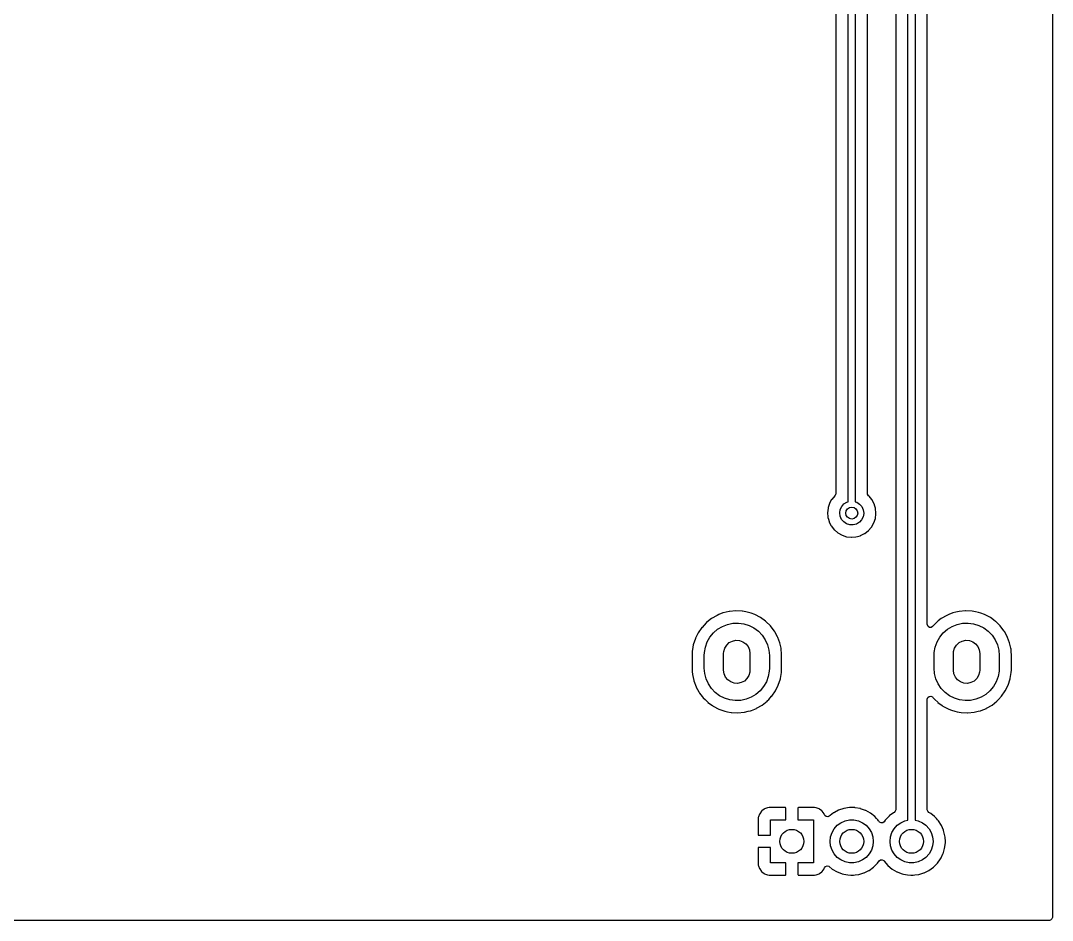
# Model space of a CAD drawing. Extents: x 64 to 233, y -134 to -59.
# Drawn here: x 190.07 to 233.17, y -134.11 to -96.52 of the extents above; entities that cross this region are included whole.
import ezdxf

# ---------------------------------------------------------------- set-up
doc = ezdxf.new("R2010")
doc.units = 0
doc.layers.add('BLACK', color=7, linetype='CONTINUOUS')

msp = doc.modelspace()

# ---------------------------------------------------------------- linework, layer by layer
at = {"layer": 'BLACK', "linetype": 'CONTINUOUS'}
for p, q in [((233.171, -59.0545), (233.171, -133.986)), ((224.64, -116.622), (224.64, -74.5432)), ((224.94, -74.5432), (224.94, -116.622)), ((227.14, -129.927), (227.14, -74.5432)), ((227.44, -74.5432), (227.44, -129.927)), ((224.131, -74.9789), (224.131, -116.269)), ((225.448, -116.271), (225.448, -74.9839)), ((226.631, -74.9789), (226.631, -129.488)), ((227.948, -121.75), (227.948, -74.9839)), ((224.09, -116.362), (224.086, -116.366)), ((224.111, -116.337), (224.09, -116.361)), ((224.09, -116.361), (224.09, -116.362)), ((224.131, -116.269), (224.111, -116.337)), ((225.454, -116.309), (225.448, -116.271)), ((225.494, -116.368), (225.454, -116.309)), ((223.857, -116.701), (223.807, -116.858)), ((223.859, -116.695), (223.857, -116.701)), ((223.857, -116.701), (223.857, -116.701)), ((223.879, -116.658), (223.859, -116.695)), ((223.951, -116.527), (223.879, -116.658)), ((223.954, -116.521), (223.951, -116.527)), ((223.951, -116.527), (223.951, -116.527)), ((224.081, -116.37), (223.954, -116.521)), ((224.086, -116.366), (224.081, -116.37)), ((224.372, -116.819), (224.466, -116.713)), ((224.466, -116.713), (224.586, -116.638)), ((224.586, -116.638), (224.64, -116.622)), ((224.94, -116.622), (225, -116.64)), ((225, -116.64), (225.119, -116.717)), ((225.119, -116.717), (225.211, -116.825)), ((225.5, -116.372), (225.494, -116.368)), ((225.509, -116.38), (225.5, -116.372)), ((225.513, -116.385), (225.509, -116.38)), ((225.514, -116.387), (225.513, -116.385)), ((225.513, -116.385), (225.513, -116.385)), ((225.634, -116.533), (225.514, -116.387)), ((225.727, -116.708), (225.634, -116.533)), ((225.755, -116.802), (225.727, -116.708)), ((223.799, -116.883), (223.777, -117.08)), ((223.777, -117.08), (223.778, -117.092)), ((223.778, -117.092), (223.789, -117.232)), ((223.807, -116.858), (223.799, -116.883)), ((224.29, -117.088), (224.312, -116.948)), ((224.308, -117.228), (224.29, -117.088)), ((224.312, -116.948), (224.372, -116.819)), ((225.211, -116.825), (225.27, -116.954)), ((225.29, -117.106), (225.266, -117.246)), ((225.27, -116.954), (225.29, -117.094)), ((225.29, -117.094), (225.29, -117.106)), ((225.781, -116.887), (225.755, -116.802)), ((225.778, -117.319), (225.803, -117.122)), ((225.784, -116.897), (225.781, -116.887)), ((225.803, -117.094), (225.784, -116.897)), ((225.803, -117.098), (225.803, -117.094)), ((225.803, -117.103), (225.803, -117.098)), ((225.803, -117.098), (225.803, -117.098)), ((225.803, -117.122), (225.803, -117.103)), ((223.789, -117.232), (223.793, -117.277)), ((223.793, -117.277), (223.816, -117.356)), ((223.816, -117.356), (223.843, -117.451)), ((223.843, -117.451), (223.848, -117.467)), ((223.848, -117.467), (223.851, -117.473)), ((223.851, -117.473), (223.931, -117.63)), ((223.931, -117.63), (223.938, -117.643)), ((223.938, -117.643), (224.061, -117.798)), ((224.366, -117.358), (224.308, -117.228)), ((224.457, -117.467), (224.366, -117.358)), ((224.575, -117.545), (224.457, -117.467)), ((224.71, -117.588), (224.575, -117.545)), ((224.852, -117.59), (224.71, -117.588)), ((224.989, -117.553), (224.852, -117.59)), ((225.109, -117.479), (224.989, -117.553)), ((225.205, -117.374), (225.109, -117.479)), ((225.266, -117.246), (225.205, -117.374)), ((225.618, -117.678), (225.716, -117.506)), ((225.716, -117.506), (225.778, -117.319)), ((224.061, -117.798), (224.066, -117.802)), ((224.066, -117.802), (224.066, -117.802)), ((224.066, -117.802), (224.207, -117.922)), ((224.207, -117.922), (224.212, -117.926)), ((224.212, -117.926), (224.384, -118.023)), ((224.384, -118.023), (224.572, -118.084)), ((224.572, -118.084), (224.769, -118.107)), ((224.966, -118.092), (225.156, -118.039)), ((225.156, -118.039), (225.162, -118.036)), ((225.162, -118.036), (225.327, -117.952)), ((225.162, -118.036), (225.162, -118.036)), ((225.327, -117.952), (225.333, -117.95)), ((225.327, -117.952), (225.327, -117.952)), ((225.333, -117.95), (225.489, -117.828)), ((225.489, -117.828), (225.601, -117.698)), ((225.601, -117.698), (225.614, -117.683)), ((225.614, -117.683), (225.618, -117.678)), ((225.614, -117.683), (225.614, -117.683)), ((224.769, -118.107), (224.775, -118.107)), ((224.775, -118.107), (224.96, -118.092)), ((224.775, -118.107), (224.775, -118.107)), ((224.96, -118.092), (224.96, -118.092)), ((224.96, -118.092), (224.966, -118.092)), ((218.929, -121.506), (218.806, -121.604)), ((219.163, -121.369), (218.929, -121.506)), ((219.24, -121.338), (219.163, -121.369)), ((219.41, -121.269), (219.24, -121.338)), ((219.414, -121.267), (219.41, -121.269)), ((219.41, -121.269), (219.41, -121.269)), ((219.543, -121.236), (219.414, -121.267)), ((219.673, -121.204), (219.543, -121.236)), ((219.678, -121.203), (219.673, -121.204)), ((219.673, -121.204), (219.673, -121.204)), ((219.947, -121.177), (219.678, -121.203)), ((219.952, -121.177), (219.947, -121.177)), ((220.214, -121.19), (219.952, -121.177)), ((219.952, -121.177), (219.952, -121.177)), ((220.218, -121.19), (220.214, -121.19)), ((220.214, -121.19), (220.214, -121.19)), ((220.223, -121.191), (220.218, -121.19)), ((220.365, -121.219), (220.223, -121.191)), ((220.223, -121.191), (220.223, -121.191)), ((220.484, -121.243), (220.365, -121.219)), ((220.589, -121.28), (220.484, -121.243)), ((220.736, -121.332), (220.589, -121.28)), ((220.74, -121.333), (220.736, -121.332)), ((220.736, -121.332), (220.736, -121.332)), ((220.98, -121.459), (220.74, -121.333)), ((220.984, -121.462), (220.98, -121.459)), ((221.184, -121.608), (220.984, -121.462)), ((228.529, -121.506), (228.406, -121.604)), ((228.763, -121.369), (228.529, -121.506)), ((228.84, -121.338), (228.763, -121.369)), ((229.01, -121.269), (228.84, -121.338)), ((229.014, -121.267), (229.01, -121.269)), ((229.01, -121.269), (229.01, -121.269)), ((229.143, -121.236), (229.014, -121.267)), ((229.273, -121.204), (229.143, -121.236)), ((229.278, -121.203), (229.273, -121.204)), ((229.273, -121.204), (229.273, -121.204)), ((229.547, -121.177), (229.278, -121.203)), ((229.552, -121.177), (229.547, -121.177)), ((229.814, -121.19), (229.552, -121.177)), ((229.552, -121.177), (229.552, -121.177)), ((229.818, -121.19), (229.814, -121.19)), ((229.814, -121.19), (229.814, -121.19)), ((229.823, -121.191), (229.818, -121.19)), ((229.965, -121.219), (229.823, -121.191)), ((229.823, -121.191), (229.823, -121.191)), ((230.084, -121.243), (229.965, -121.219)), ((230.189, -121.28), (230.084, -121.243)), ((230.336, -121.332), (230.189, -121.28)), ((230.34, -121.333), (230.336, -121.332)), ((230.336, -121.332), (230.336, -121.332)), ((230.58, -121.459), (230.34, -121.333)), ((230.584, -121.462), (230.58, -121.459)), ((230.784, -121.608), (230.584, -121.462)), ((218.532, -121.874), (218.377, -122.096)), ((218.536, -121.869), (218.532, -121.874)), ((218.714, -121.679), (218.536, -121.869)), ((218.717, -121.675), (218.714, -121.679)), ((218.725, -121.669), (218.717, -121.675)), ((218.806, -121.604), (218.725, -121.669)), ((219.015, -122.102), (219.189, -121.951)), ((219.189, -121.951), (219.385, -121.832)), ((219.385, -121.832), (219.599, -121.747)), ((219.599, -121.747), (219.824, -121.7)), ((219.824, -121.7), (220.054, -121.692)), ((220.054, -121.692), (220.282, -121.722)), ((220.282, -121.722), (220.502, -121.79)), ((220.502, -121.79), (220.707, -121.894)), ((220.707, -121.894), (220.891, -122.031)), ((221.199, -121.619), (221.184, -121.608)), ((221.219, -121.638), (221.199, -121.619)), ((221.383, -121.798), (221.219, -121.638)), ((221.393, -121.809), (221.383, -121.798)), ((221.396, -121.812), (221.393, -121.809)), ((221.419, -121.842), (221.396, -121.812)), ((221.396, -121.812), (221.396, -121.812)), ((221.558, -122.024), (221.419, -121.842)), ((227.949, -121.764), (227.948, -121.75)), ((227.976, -121.829), (227.949, -121.764)), ((228.035, -121.87), (227.976, -121.829)), ((228.105, -121.873), (228.035, -121.87)), ((228.167, -121.836), (228.105, -121.873)), ((228.314, -121.679), (228.167, -121.836)), ((228.317, -121.675), (228.314, -121.679)), ((228.325, -121.669), (228.317, -121.675)), ((228.406, -121.604), (228.325, -121.669)), ((228.615, -122.102), (228.789, -121.951)), ((228.789, -121.951), (228.985, -121.832)), ((228.985, -121.832), (229.199, -121.747)), ((229.199, -121.747), (229.424, -121.7)), ((229.424, -121.7), (229.654, -121.692)), ((229.654, -121.692), (229.882, -121.722)), ((229.882, -121.722), (230.102, -121.79)), ((230.102, -121.79), (230.307, -121.894)), ((230.307, -121.894), (230.491, -122.031)), ((230.799, -121.619), (230.784, -121.608)), ((230.819, -121.638), (230.799, -121.619)), ((230.983, -121.798), (230.819, -121.638)), ((230.993, -121.809), (230.983, -121.798)), ((230.996, -121.812), (230.993, -121.809)), ((231.019, -121.842), (230.996, -121.812)), ((230.996, -121.812), (230.996, -121.812)), ((231.158, -122.024), (231.019, -121.842)), ((218.257, -122.339), (218.172, -122.597)), ((218.264, -122.323), (218.257, -122.339)), ((218.375, -122.1), (218.264, -122.323)), ((218.377, -122.096), (218.375, -122.1)), ((218.375, -122.1), (218.375, -122.1)), ((218.755, -122.48), (218.869, -122.28)), ((218.869, -122.28), (219.015, -122.102)), ((220.891, -122.031), (221.05, -122.198)), ((221.05, -122.198), (221.178, -122.389)), ((221.178, -122.389), (221.273, -122.598)), ((221.56, -122.028), (221.558, -122.024)), ((221.579, -122.062), (221.56, -122.028)), ((221.56, -122.028), (221.56, -122.028)), ((221.689, -122.261), (221.579, -122.062)), ((221.691, -122.265), (221.689, -122.261)), ((221.7, -122.29), (221.691, -122.265)), ((221.691, -122.265), (221.691, -122.265)), ((221.785, -122.515), (221.7, -122.29)), ((228.355, -122.48), (228.469, -122.28)), ((228.469, -122.28), (228.615, -122.102)), ((230.491, -122.031), (230.65, -122.198)), ((230.65, -122.198), (230.778, -122.389)), ((230.778, -122.389), (230.873, -122.598)), ((231.16, -122.028), (231.158, -122.024)), ((231.179, -122.062), (231.16, -122.028)), ((231.16, -122.028), (231.16, -122.028)), ((231.289, -122.261), (231.179, -122.062)), ((231.291, -122.265), (231.289, -122.261)), ((231.3, -122.29), (231.291, -122.265)), ((231.291, -122.265), (231.291, -122.265)), ((231.385, -122.515), (231.3, -122.29)), ((218.138, -122.792), (218.126, -122.864)), ((218.171, -122.601), (218.138, -122.792)), ((218.172, -122.597), (218.171, -122.601)), ((218.171, -122.601), (218.171, -122.601)), ((218.636, -122.922), (218.677, -122.696)), ((218.677, -122.696), (218.755, -122.48)), ((219.446, -122.88), (219.488, -122.736)), ((219.488, -122.736), (219.566, -122.609)), ((219.566, -122.609), (219.676, -122.508)), ((219.676, -122.508), (219.809, -122.441)), ((219.809, -122.441), (219.955, -122.411)), ((219.955, -122.411), (220.104, -122.422)), ((220.104, -122.422), (220.245, -122.473)), ((220.245, -122.473), (220.367, -122.559)), ((220.367, -122.559), (220.46, -122.675)), ((220.46, -122.675), (220.52, -122.812)), ((220.52, -122.812), (220.54, -122.96)), ((221.273, -122.598), (221.331, -122.821)), ((221.331, -122.821), (221.35, -123.05)), ((221.786, -122.519), (221.785, -122.515)), ((221.836, -122.745), (221.786, -122.519)), ((221.786, -122.519), (221.786, -122.519)), ((221.844, -122.78), (221.836, -122.745)), ((221.846, -122.811), (221.844, -122.78)), ((221.856, -122.951), (221.846, -122.811)), ((228.236, -122.922), (228.277, -122.696)), ((228.277, -122.696), (228.355, -122.48)), ((229.046, -122.88), (229.088, -122.736)), ((229.088, -122.736), (229.166, -122.609)), ((229.166, -122.609), (229.276, -122.508)), ((229.276, -122.508), (229.409, -122.441)), ((229.409, -122.441), (229.555, -122.411)), ((229.555, -122.411), (229.704, -122.422)), ((229.704, -122.422), (229.845, -122.473)), ((229.845, -122.473), (229.967, -122.559)), ((229.967, -122.559), (230.06, -122.675)), ((230.06, -122.675), (230.12, -122.812)), ((230.12, -122.812), (230.14, -122.96)), ((230.873, -122.598), (230.931, -122.821)), ((230.931, -122.821), (230.95, -123.05)), ((231.386, -122.519), (231.385, -122.515)), ((231.436, -122.745), (231.386, -122.519)), ((231.386, -122.519), (231.386, -122.519)), ((231.444, -122.78), (231.436, -122.745)), ((231.446, -122.811), (231.444, -122.78)), ((231.456, -122.951), (231.446, -122.811)), ((218.122, -122.934), (218.121, -122.95)), ((218.121, -122.95), (218.121, -123.639)), ((218.126, -122.868), (218.122, -122.934)), ((218.126, -122.864), (218.126, -122.868)), ((218.63, -123.05), (218.636, -122.922)), ((218.63, -123.57), (218.63, -123.05)), ((219.44, -122.96), (219.446, -122.88)), ((219.44, -123.66), (219.44, -122.96)), ((220.54, -122.96), (220.54, -123.66)), ((221.35, -123.05), (221.35, -123.57)), ((221.858, -122.981), (221.856, -122.951)), ((221.858, -123.67), (221.858, -122.981)), ((228.23, -123.05), (228.236, -122.922)), ((228.23, -123.57), (228.23, -123.05)), ((229.04, -122.96), (229.046, -122.88)), ((229.04, -123.66), (229.04, -122.96)), ((230.14, -122.96), (230.14, -123.66)), ((230.95, -123.05), (230.95, -123.57)), ((231.458, -122.981), (231.456, -122.951)), ((231.458, -123.67), (231.458, -122.981)), ((218.121, -123.639), (218.122, -123.641)), ((218.122, -123.641), (218.127, -123.715)), ((218.122, -123.641), (218.122, -123.641)), ((218.649, -123.799), (218.63, -123.57)), ((219.46, -123.808), (219.44, -123.66)), ((220.54, -123.66), (220.534, -123.74)), ((221.35, -123.57), (221.344, -123.698)), ((221.855, -123.748), (221.858, -123.672)), ((221.858, -123.672), (221.858, -123.67)), ((221.858, -123.672), (221.858, -123.672)), ((228.249, -123.799), (228.23, -123.57)), ((229.06, -123.808), (229.04, -123.66)), ((230.14, -123.66), (230.134, -123.74)), ((230.95, -123.57), (230.944, -123.698)), ((231.455, -123.748), (231.458, -123.672)), ((231.458, -123.672), (231.458, -123.67)), ((231.458, -123.672), (231.458, -123.672)), ((218.127, -123.715), (218.136, -123.84)), ((218.136, -123.84), (218.137, -123.845)), ((218.137, -123.845), (218.137, -123.845)), ((218.137, -123.845), (218.193, -124.097)), ((218.193, -124.097), (218.195, -124.105)), ((218.195, -124.105), (218.196, -124.11)), ((218.196, -124.11), (218.288, -124.352)), ((218.707, -124.022), (218.649, -123.799)), ((218.802, -124.231), (218.707, -124.022)), ((219.52, -123.945), (219.46, -123.808)), ((219.613, -124.061), (219.52, -123.945)), ((219.735, -124.147), (219.613, -124.061)), ((220.304, -124.112), (220.171, -124.179)), ((220.414, -124.011), (220.304, -124.112)), ((220.492, -123.884), (220.414, -124.011)), ((220.534, -123.74), (220.492, -123.884)), ((221.303, -123.924), (221.225, -124.14)), ((221.344, -123.698), (221.303, -123.924)), ((221.723, -124.281), (221.808, -124.023)), ((221.808, -124.023), (221.812, -124.001)), ((221.812, -124.001), (221.854, -123.76)), ((221.854, -123.756), (221.855, -123.748)), ((221.854, -123.76), (221.854, -123.756)), ((221.854, -123.76), (221.854, -123.76)), ((228.307, -124.022), (228.249, -123.799)), ((228.402, -124.231), (228.307, -124.022)), ((229.12, -123.945), (229.06, -123.808)), ((229.213, -124.061), (229.12, -123.945)), ((229.335, -124.147), (229.213, -124.061)), ((229.904, -124.112), (229.771, -124.179)), ((230.014, -124.011), (229.904, -124.112)), ((230.092, -123.884), (230.014, -124.011)), ((230.134, -123.74), (230.092, -123.884)), ((230.903, -123.924), (230.825, -124.14)), ((230.944, -123.698), (230.903, -123.924)), ((231.323, -124.281), (231.408, -124.023)), ((231.408, -124.023), (231.412, -124.001)), ((231.412, -124.001), (231.454, -123.76)), ((231.454, -123.756), (231.455, -123.748)), ((231.454, -123.76), (231.454, -123.756)), ((231.454, -123.76), (231.454, -123.76)), ((218.288, -124.352), (218.291, -124.359)), ((218.291, -124.359), (218.293, -124.363)), ((218.293, -124.363), (218.401, -124.558)), ((218.93, -124.422), (218.802, -124.231)), ((219.089, -124.589), (218.93, -124.422)), ((219.876, -124.198), (219.735, -124.147)), ((220.025, -124.209), (219.876, -124.198)), ((220.171, -124.179), (220.025, -124.209)), ((220.965, -124.518), (220.791, -124.669)), ((221.111, -124.34), (220.965, -124.518)), ((221.225, -124.14), (221.111, -124.34)), ((221.448, -124.746), (221.603, -124.524)), ((221.603, -124.524), (221.605, -124.518)), ((221.605, -124.518), (221.721, -124.285)), ((221.721, -124.285), (221.723, -124.281)), ((221.721, -124.285), (221.721, -124.285)), ((228.53, -124.422), (228.402, -124.231)), ((228.689, -124.589), (228.53, -124.422)), ((229.476, -124.198), (229.335, -124.147)), ((229.625, -124.209), (229.476, -124.198)), ((229.771, -124.179), (229.625, -124.209)), ((230.565, -124.518), (230.391, -124.669)), ((230.711, -124.34), (230.565, -124.518)), ((230.825, -124.14), (230.711, -124.34)), ((231.048, -124.746), (231.203, -124.524)), ((231.203, -124.524), (231.205, -124.518)), ((231.205, -124.518), (231.321, -124.285)), ((231.321, -124.285), (231.323, -124.281)), ((231.321, -124.285), (231.321, -124.285)), ((218.401, -124.558), (218.422, -124.596)), ((218.422, -124.596), (218.436, -124.614)), ((218.436, -124.614), (218.543, -124.754)), ((218.543, -124.754), (218.587, -124.811)), ((218.587, -124.811), (218.59, -124.815)), ((218.59, -124.815), (218.59, -124.815)), ((218.59, -124.815), (218.666, -124.889)), ((218.666, -124.889), (218.781, -125.001)), ((219.273, -124.726), (219.089, -124.589)), ((219.478, -124.83), (219.273, -124.726)), ((219.698, -124.898), (219.478, -124.83)), ((219.926, -124.928), (219.698, -124.898)), ((220.156, -124.92), (219.926, -124.928)), ((220.381, -124.873), (220.156, -124.92)), ((220.595, -124.788), (220.381, -124.873)), ((220.791, -124.669), (220.595, -124.788)), ((221.051, -125.114), (221.253, -124.952)), ((221.253, -124.952), (221.259, -124.947)), ((221.259, -124.947), (221.263, -124.945)), ((221.259, -124.947), (221.259, -124.947)), ((221.263, -124.945), (221.326, -124.877)), ((221.326, -124.877), (221.445, -124.75)), ((221.445, -124.75), (221.448, -124.746)), ((221.445, -124.75), (221.445, -124.75)), ((227.948, -124.872), (227.969, -124.804)), ((227.948, -129.49), (227.948, -124.872)), ((227.969, -124.804), (228.022, -124.757)), ((228.022, -124.757), (228.092, -124.747)), ((228.092, -124.747), (228.157, -124.777)), ((228.157, -124.777), (228.175, -124.795)), ((228.175, -124.795), (228.187, -124.811)), ((228.187, -124.811), (228.19, -124.815)), ((228.19, -124.815), (228.19, -124.815)), ((228.19, -124.815), (228.266, -124.889)), ((228.266, -124.889), (228.381, -125.001)), ((228.873, -124.726), (228.689, -124.589)), ((229.078, -124.83), (228.873, -124.726)), ((229.298, -124.898), (229.078, -124.83)), ((229.526, -124.928), (229.298, -124.898)), ((229.756, -124.92), (229.526, -124.928)), ((229.981, -124.873), (229.756, -124.92)), ((230.195, -124.788), (229.981, -124.873)), ((230.391, -124.669), (230.195, -124.788)), ((230.651, -125.114), (230.853, -124.952)), ((230.853, -124.952), (230.859, -124.947)), ((230.859, -124.947), (230.863, -124.945)), ((230.859, -124.947), (230.859, -124.947)), ((230.863, -124.945), (230.926, -124.877)), ((230.926, -124.877), (231.045, -124.75)), ((231.045, -124.75), (231.048, -124.746)), ((231.045, -124.75), (231.045, -124.75)), ((218.781, -125.001), (218.784, -125.004)), ((218.784, -125.004), (218.784, -125.004)), ((218.784, -125.004), (218.97, -125.139)), ((218.97, -125.139), (219, -125.161)), ((219, -125.161), (219.24, -125.287)), ((219.24, -125.287), (219.244, -125.288)), ((219.244, -125.288), (219.244, -125.288)), ((219.244, -125.288), (219.36, -125.329)), ((219.36, -125.329), (219.496, -125.377)), ((219.496, -125.377), (219.594, -125.396)), ((219.594, -125.396), (219.757, -125.429)), ((220.307, -125.416), (220.467, -125.377)), ((220.467, -125.377), (220.566, -125.353)), ((220.566, -125.353), (220.603, -125.338)), ((220.603, -125.338), (220.813, -125.253)), ((220.813, -125.253), (220.817, -125.251)), ((220.813, -125.253), (220.813, -125.253)), ((220.817, -125.251), (221.051, -125.114)), ((228.381, -125.001), (228.384, -125.004)), ((228.384, -125.004), (228.384, -125.004)), ((228.384, -125.004), (228.57, -125.139)), ((228.57, -125.139), (228.6, -125.161)), ((228.6, -125.161), (228.84, -125.287)), ((228.84, -125.287), (228.844, -125.288)), ((228.844, -125.288), (228.844, -125.288)), ((228.844, -125.288), (228.96, -125.329)), ((228.96, -125.329), (229.096, -125.377)), ((229.096, -125.377), (229.194, -125.396)), ((229.194, -125.396), (229.357, -125.429)), ((229.907, -125.416), (230.067, -125.377)), ((230.067, -125.377), (230.166, -125.353)), ((230.166, -125.353), (230.203, -125.338)), ((230.203, -125.338), (230.413, -125.253)), ((230.413, -125.253), (230.417, -125.251)), ((230.413, -125.253), (230.413, -125.253)), ((230.417, -125.251), (230.651, -125.114)), ((219.757, -125.429), (219.757, -125.429)), ((219.757, -125.429), (219.762, -125.43)), ((219.762, -125.43), (219.766, -125.43)), ((219.766, -125.43), (219.766, -125.43)), ((219.766, -125.43), (220.028, -125.443)), ((220.028, -125.443), (220.028, -125.443)), ((220.028, -125.443), (220.033, -125.443)), ((220.033, -125.443), (220.302, -125.417)), ((220.302, -125.417), (220.307, -125.416)), ((220.307, -125.416), (220.307, -125.416)), ((229.357, -125.429), (229.357, -125.429)), ((229.357, -125.429), (229.362, -125.43)), ((229.362, -125.43), (229.366, -125.43)), ((229.366, -125.43), (229.366, -125.43)), ((229.366, -125.43), (229.628, -125.443)), ((229.628, -125.443), (229.628, -125.443)), ((229.628, -125.443), (229.633, -125.443)), ((229.633, -125.443), (229.902, -125.417)), ((229.902, -125.417), (229.907, -125.416)), ((229.907, -125.416), (229.907, -125.416)), ((220.937, -129.672), (220.892, -129.792)), ((220.945, -129.656), (220.937, -129.672)), ((221.022, -129.554), (220.945, -129.656)), ((221.034, -129.542), (221.022, -129.554)), ((221.136, -129.465), (221.034, -129.542)), ((221.152, -129.457), (221.136, -129.465)), ((221.272, -129.412), (221.152, -129.457)), ((221.288, -129.408), (221.272, -129.412)), ((221.339, -129.402), (221.288, -129.408)), ((221.345, -129.402), (221.339, -129.402)), ((222.022, -129.402), (221.345, -129.402)), ((222.03, -129.404), (222.022, -129.402)), ((222.032, -129.405), (222.03, -129.404)), ((222.036, -129.42), (222.032, -129.405)), ((222.036, -129.91), (222.036, -129.42)), ((222.546, -129.408), (222.544, -129.416)), ((222.544, -129.416), (222.544, -129.91)), ((222.547, -129.406), (222.546, -129.408)), ((222.562, -129.402), (222.547, -129.406)), ((223.235, -129.402), (222.562, -129.402)), ((223.241, -129.402), (223.235, -129.402)), ((223.292, -129.408), (223.241, -129.402)), ((223.308, -129.412), (223.292, -129.408)), ((223.428, -129.457), (223.308, -129.412)), ((223.444, -129.465), (223.428, -129.457)), ((223.546, -129.542), (223.444, -129.465)), ((223.558, -129.554), (223.546, -129.542)), ((223.635, -129.656), (223.558, -129.554)), ((223.643, -129.672), (223.635, -129.656)), ((223.654, -129.7), (223.643, -129.672)), ((223.667, -129.725), (223.654, -129.7)), ((224.033, -129.617), (223.888, -129.726)), ((224.037, -129.614), (224.033, -129.617)), ((224.033, -129.617), (224.033, -129.617)), ((224.064, -129.6), (224.037, -129.614)), ((224.238, -129.509), (224.064, -129.6)), ((224.242, -129.507), (224.238, -129.509)), ((224.238, -129.509), (224.238, -129.509)), ((224.462, -129.435), (224.242, -129.507)), ((224.691, -129.4), (224.462, -129.435)), ((224.697, -129.4), (224.691, -129.4)), ((224.846, -129.402), (224.697, -129.4)), ((224.697, -129.4), (224.697, -129.4)), ((224.923, -129.403), (224.846, -129.402)), ((224.928, -129.404), (224.923, -129.403)), ((225.146, -129.443), (224.928, -129.404)), ((224.928, -129.404), (224.928, -129.404)), ((225.151, -129.444), (225.146, -129.443)), ((225.146, -129.443), (225.146, -129.443)), ((225.156, -129.445), (225.151, -129.444)), ((225.364, -129.519), (225.156, -129.445)), ((225.156, -129.445), (225.156, -129.445)), ((225.369, -129.521), (225.364, -129.519)), ((225.364, -129.519), (225.364, -129.519)), ((225.374, -129.523), (225.369, -129.521)), ((225.568, -129.63), (225.374, -129.523)), ((225.374, -129.523), (225.374, -129.523)), ((225.572, -129.633), (225.568, -129.63)), ((225.568, -129.63), (225.568, -129.63)), ((225.576, -129.636), (225.572, -129.633)), ((225.75, -129.773), (225.576, -129.636)), ((225.576, -129.636), (225.576, -129.636)), ((226.533, -129.617), (226.358, -129.749)), ((226.537, -129.614), (226.533, -129.617)), ((226.533, -129.617), (226.533, -129.617)), ((226.564, -129.6), (226.537, -129.614)), ((226.611, -129.556), (226.564, -129.6)), ((226.631, -129.488), (226.611, -129.556)), ((227.964, -129.55), (227.948, -129.49)), ((228.014, -129.601), (227.964, -129.55)), ((228.072, -129.633), (228.014, -129.601)), ((228.095, -129.651), (228.072, -129.633)), ((228.25, -129.773), (228.095, -129.651)), ((220.888, -129.808), (220.882, -129.859)), ((220.882, -129.859), (220.882, -129.865)), ((220.882, -129.865), (220.882, -130.538)), ((220.892, -129.792), (220.888, -129.808)), ((221.39, -130.556), (221.39, -129.91)), ((221.39, -129.91), (222.036, -129.91)), ((222.544, -129.91), (223.19, -129.91)), ((223.19, -129.91), (223.19, -131.71)), ((223.721, -129.771), (223.667, -129.725)), ((223.791, -129.78), (223.721, -129.771)), ((223.851, -129.752), (223.791, -129.78)), ((223.852, -129.753), (223.851, -129.752)), ((223.888, -129.726), (223.852, -129.753)), ((224.062, -130.281), (224.188, -130.141)), ((224.188, -130.141), (224.34, -130.031)), ((224.34, -130.031), (224.512, -129.954)), ((224.512, -129.954), (224.696, -129.915)), ((224.696, -129.915), (224.884, -129.915)), ((224.884, -129.915), (225.068, -129.954)), ((225.068, -129.954), (225.24, -130.031)), ((225.24, -130.031), (225.392, -130.141)), ((225.392, -130.141), (225.518, -130.281)), ((225.754, -129.776), (225.75, -129.773)), ((225.75, -129.773), (225.75, -129.773)), ((225.829, -129.859), (225.754, -129.776)), ((225.877, -129.912), (225.829, -129.859)), ((225.91, -129.948), (225.877, -129.912)), ((225.913, -129.952), (225.91, -129.948)), ((225.935, -129.987), (225.913, -129.952)), ((225.913, -129.952), (225.913, -129.952)), ((225.956, -130.011), (225.935, -129.987)), ((226.019, -130.042), (225.956, -130.011)), ((226.09, -130.034), (226.019, -130.042)), ((226.145, -129.989), (226.09, -130.034)), ((226.192, -129.921), (226.145, -129.989)), ((226.2, -129.912), (226.192, -129.921)), ((226.32, -129.787), (226.2, -129.912)), ((226.352, -129.753), (226.32, -129.787)), ((226.358, -129.749), (226.352, -129.753)), ((226.562, -130.281), (226.688, -130.141)), ((226.688, -130.141), (226.84, -130.031)), ((226.84, -130.031), (227.012, -129.954)), ((227.012, -129.954), (227.14, -129.927)), ((227.44, -129.927), (227.568, -129.954)), ((227.568, -129.954), (227.74, -130.031)), ((227.74, -130.031), (227.892, -130.141)), ((227.892, -130.141), (228.018, -130.281)), ((228.254, -129.776), (228.25, -129.773)), ((228.25, -129.773), (228.25, -129.773)), ((228.329, -129.859), (228.254, -129.776)), ((228.377, -129.912), (228.329, -129.859)), ((228.41, -129.948), (228.377, -129.912)), ((228.536, -130.142), (228.41, -129.948)), ((228.538, -130.147), (228.536, -130.142)), ((228.626, -130.349), (228.538, -130.147)), ((228.538, -130.147), (228.538, -130.147)), ((220.882, -130.538), (220.886, -130.553)), ((220.886, -130.553), (220.888, -130.554)), ((220.888, -130.554), (220.896, -130.556)), ((220.896, -130.556), (221.39, -130.556)), ((223.91, -130.623), (223.968, -130.444)), ((223.968, -130.444), (224.062, -130.281)), ((225.518, -130.281), (225.612, -130.444)), ((225.612, -130.444), (225.67, -130.623)), ((226.41, -130.623), (226.468, -130.444)), ((226.468, -130.444), (226.562, -130.281)), ((228.018, -130.281), (228.112, -130.444)), ((228.112, -130.444), (228.17, -130.623)), ((228.628, -130.355), (228.626, -130.349)), ((228.629, -130.36), (228.628, -130.355)), ((228.642, -130.41), (228.629, -130.36)), ((228.629, -130.36), (228.629, -130.36)), ((228.684, -130.579), (228.642, -130.41)), ((228.685, -130.584), (228.684, -130.579)), ((228.689, -130.63), (228.685, -130.584)), ((228.685, -130.584), (228.685, -130.584)), ((223.89, -130.81), (223.91, -130.623)), ((223.91, -130.997), (223.89, -130.81)), ((223.968, -131.176), (223.91, -130.997)), ((225.67, -130.997), (225.612, -131.176)), ((225.67, -130.623), (225.69, -130.81)), ((225.69, -130.81), (225.67, -130.997)), ((226.39, -130.81), (226.41, -130.623)), ((226.41, -130.997), (226.39, -130.81)), ((226.468, -131.176), (226.41, -130.997)), ((228.17, -130.997), (228.112, -131.176)), ((228.17, -130.623), (228.19, -130.81)), ((228.19, -130.81), (228.17, -130.997)), ((228.671, -131.109), (228.702, -130.879)), ((228.703, -130.81), (228.689, -130.63)), ((228.702, -130.879), (228.703, -130.81)), ((220.884, -131.07), (220.882, -131.078)), ((220.882, -131.078), (220.882, -131.755)), ((220.885, -131.068), (220.884, -131.07)), ((220.9, -131.064), (220.885, -131.068)), ((221.39, -131.064), (220.9, -131.064)), ((221.39, -131.71), (221.39, -131.064)), ((224.062, -131.339), (223.968, -131.176)), ((224.188, -131.479), (224.062, -131.339)), ((225.518, -131.339), (225.392, -131.479)), ((225.612, -131.176), (225.518, -131.339)), ((226.562, -131.339), (226.468, -131.176)), ((226.688, -131.479), (226.562, -131.339)), ((228.018, -131.339), (227.892, -131.479)), ((228.112, -131.176), (228.018, -131.339)), ((228.521, -131.498), (228.602, -131.335)), ((228.602, -131.335), (228.604, -131.33)), ((228.602, -131.335), (228.602, -131.335)), ((228.604, -131.33), (228.671, -131.109)), ((220.882, -131.755), (220.882, -131.761)), ((220.882, -131.761), (220.888, -131.812)), ((220.888, -131.812), (220.892, -131.828)), ((220.892, -131.828), (220.937, -131.948)), ((222.036, -131.71), (221.39, -131.71)), ((222.036, -132.204), (222.036, -131.71)), ((223.19, -131.71), (222.544, -131.71)), ((222.544, -131.71), (222.544, -132.2)), ((223.655, -131.916), (223.698, -131.859)), ((223.698, -131.859), (223.764, -131.835)), ((223.764, -131.835), (223.834, -131.85)), ((223.834, -131.85), (223.854, -131.863)), ((223.854, -131.863), (223.979, -131.968)), ((224.34, -131.589), (224.188, -131.479)), ((224.512, -131.666), (224.34, -131.589)), ((224.696, -131.705), (224.512, -131.666)), ((224.884, -131.705), (224.696, -131.705)), ((225.068, -131.666), (224.884, -131.705)), ((225.24, -131.589), (225.068, -131.666)), ((225.392, -131.479), (225.24, -131.589)), ((225.702, -131.889), (225.866, -131.726)), ((225.866, -131.726), (225.935, -131.63)), ((225.935, -131.63), (225.991, -131.586)), ((225.991, -131.586), (226.062, -131.58)), ((226.062, -131.58), (226.125, -131.613)), ((226.125, -131.613), (226.145, -131.638)), ((226.145, -131.638), (226.147, -131.64)), ((226.147, -131.64), (226.147, -131.64)), ((226.147, -131.64), (226.15, -131.645)), ((226.15, -131.645), (226.301, -131.82)), ((226.301, -131.82), (226.479, -131.968)), ((226.84, -131.589), (226.688, -131.479)), ((227.012, -131.666), (226.84, -131.589)), ((227.196, -131.705), (227.012, -131.666)), ((227.384, -131.705), (227.196, -131.705)), ((227.568, -131.666), (227.384, -131.705)), ((227.74, -131.589), (227.568, -131.666)), ((227.892, -131.479), (227.74, -131.589)), ((228.202, -131.889), (228.366, -131.726)), ((228.366, -131.726), (228.501, -131.538)), ((228.501, -131.538), (228.521, -131.498)), ((220.937, -131.948), (220.945, -131.964)), ((220.945, -131.964), (221.022, -132.066)), ((221.022, -132.066), (221.034, -132.078)), ((221.034, -132.078), (221.136, -132.155)), ((221.136, -132.155), (221.152, -132.163)), ((221.152, -132.163), (221.272, -132.208)), ((221.272, -132.208), (221.288, -132.212)), ((221.288, -132.212), (221.339, -132.218)), ((221.339, -132.218), (221.345, -132.218)), ((221.345, -132.218), (222.018, -132.218)), ((222.018, -132.218), (222.033, -132.214)), ((222.033, -132.214), (222.034, -132.212)), ((222.034, -132.212), (222.036, -132.204)), ((222.544, -132.2), (222.548, -132.215)), ((222.548, -132.215), (222.55, -132.216)), ((222.55, -132.216), (222.558, -132.218)), ((222.558, -132.218), (223.235, -132.218)), ((223.235, -132.218), (223.241, -132.218)), ((223.241, -132.218), (223.292, -132.212)), ((223.292, -132.212), (223.308, -132.208)), ((223.308, -132.208), (223.428, -132.163)), ((223.428, -132.163), (223.444, -132.155)), ((223.444, -132.155), (223.546, -132.078)), ((223.546, -132.078), (223.558, -132.066)), ((223.558, -132.066), (223.635, -131.964)), ((223.635, -131.964), (223.643, -131.948)), ((223.643, -131.948), (223.655, -131.916)), ((223.979, -131.968), (224.179, -132.085)), ((224.179, -132.085), (224.184, -132.086)), ((224.184, -132.086), (224.184, -132.086)), ((224.184, -132.086), (224.221, -132.101)), ((224.221, -132.101), (224.396, -132.167)), ((224.396, -132.167), (224.401, -132.168)), ((224.401, -132.168), (224.401, -132.168)), ((224.401, -132.168), (224.454, -132.179)), ((224.454, -132.179), (224.623, -132.213)), ((224.623, -132.213), (224.753, -132.218)), ((224.753, -132.218), (224.849, -132.222)), ((224.849, -132.222), (224.849, -132.222)), ((224.849, -132.222), (224.854, -132.222)), ((224.854, -132.222), (224.859, -132.221)), ((224.859, -132.221), (224.932, -132.212)), ((224.859, -132.221), (224.859, -132.221)), ((224.932, -132.212), (225.084, -132.192)), ((225.084, -132.192), (225.089, -132.191)), ((225.089, -132.191), (225.301, -132.127)), ((225.089, -132.191), (225.089, -132.191)), ((225.301, -132.127), (225.306, -132.126)), ((225.306, -132.126), (225.31, -132.124)), ((225.31, -132.124), (225.509, -132.026)), ((225.509, -132.026), (225.514, -132.024)), ((225.509, -132.026), (225.509, -132.026)), ((225.514, -132.024), (225.702, -131.889)), ((226.479, -131.968), (226.679, -132.085)), ((226.679, -132.085), (226.684, -132.086)), ((226.684, -132.086), (226.684, -132.086)), ((226.684, -132.086), (226.721, -132.101)), ((226.721, -132.101), (226.896, -132.167)), ((226.896, -132.167), (226.901, -132.168)), ((226.901, -132.168), (226.901, -132.168)), ((226.901, -132.168), (226.954, -132.179)), ((226.954, -132.179), (227.123, -132.213)), ((227.123, -132.213), (227.253, -132.218)), ((227.253, -132.218), (227.349, -132.222)), ((227.349, -132.222), (227.349, -132.222)), ((227.349, -132.222), (227.354, -132.222)), ((227.354, -132.222), (227.359, -132.221)), ((227.359, -132.221), (227.432, -132.212)), ((227.359, -132.221), (227.359, -132.221)), ((227.432, -132.212), (227.584, -132.192)), ((227.584, -132.192), (227.589, -132.191)), ((227.589, -132.191), (227.801, -132.127)), ((227.589, -132.191), (227.589, -132.191)), ((227.801, -132.127), (227.806, -132.126)), ((227.806, -132.126), (227.81, -132.124)), ((227.81, -132.124), (228.009, -132.026)), ((228.009, -132.026), (228.014, -132.024)), ((228.009, -132.026), (228.009, -132.026)), ((228.014, -132.024), (228.202, -131.889)), ((233.171, -133.986), (233.151, -134.054)), ((233.045, -134.112), (178.107, -134.112)), ((233.098, -134.1), (233.045, -134.112)), ((233.151, -134.054), (233.098, -134.1))]:
    msp.add_line(p, q, dxfattribs=at)
at = {"layer": 'BLACK'}
for centre, radius in [((224.79, -117.094), 0.25), ((222.29, -130.81), 0.5), ((224.79, -130.81), 0.5), ((227.29, -130.81), 0.5)]:
    msp.add_circle(centre, radius, dxfattribs=at)

doc.saveas('drawing.dxf')
